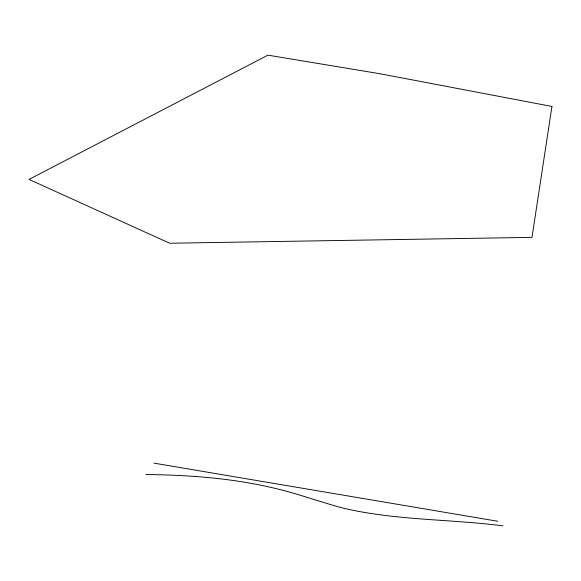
<?xml version="1.0" encoding="UTF-8"?>
<svg xmlns="http://www.w3.org/2000/svg" width="581" height="581" viewBox="0 0 581 581"><rect width="100%" height="100%" fill="white"/><g stroke="black" fill="none" stroke-linecap="round" stroke-linejoin="round"><path stroke-width="0.87" d="M145.86 474.532C188.404 475.018 231.165 478.076 272.685 487.808C296.651 493.225 319.703 501.89 343.422 508.201C395.726 520.453 449.934 519.051 503.015 525.849M154.016 463.144L497.815 521.28M551.95 106.446L531.993 237.368L169.667 243.236L29.05 179.406L267.906 55.151L380.323 73.802L551.95 106.446"/></g></svg>
